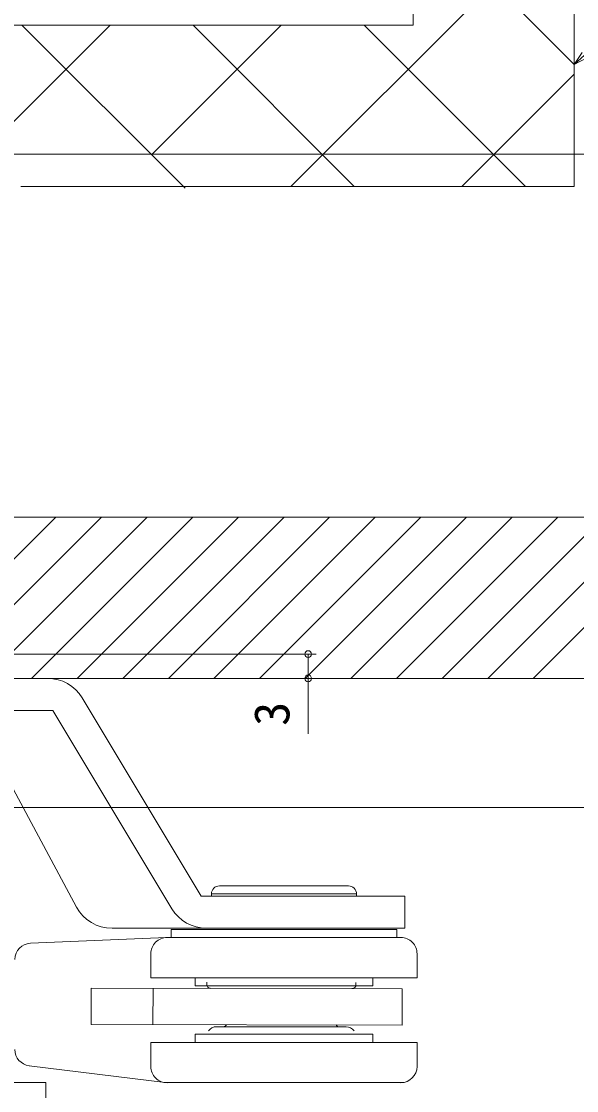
# Model space of a CAD drawing. Units: millimetres, scale not verified. Extents: x -693 to 693, y -1120 to 1122.
# Drawn here: x -427.5 to -358.6, y -606.6 to -474 of the extents above; entities that cross this region are included whole.
import ezdxf
from ezdxf.enums import TextEntityAlignment as Align

# ---------------------------------------------------------------- set-up
doc = ezdxf.new("R2010")
doc.units = ezdxf.units.MM
doc.header["$LTSCALE"] = 4
for name, color, linetype, lineweight in [('0-2_YKK_ZWAK', 3, 'Continuous', 9), ('0-3_YKK_11', 3, 'Continuous', 18), ('0-5_YKK_13', 4, 'Continuous', 9), ('0-6_YKK_D', 6, 'Continuous', 9)]:
    doc.layers.add(name, color=color, linetype=linetype, lineweight=lineweight)
doc.styles.add('ＭＳ ゴシック', font='')
doc.styles.get('ＭＳ ゴシック').set_extended_font_data('MS Gothic')

msp = doc.modelspace()

# ---------------------------------------------------------------- linework, layer by layer
at = {"layer": '0-2_YKK_ZWAK'}
for p, q in [((-358.907, -459.329), (-394.054, -494.476)), ((-378.907, -459.329), (-358.907, -479.329)), ((-416.48, -474.476), (-477.48, -535.476)), ((-427.399, -474.476), (-407.181, -494.694)), ((-395.267, -474.476), (-411.333, -490.542)), ((-406.186, -474.476), (-386.186, -494.476)), ((-384.973, -474.476), (-364.973, -494.476)), ((-358.907, -480.542), (-372.841, -494.476)), ((-441.907, -554.197), (-423.186, -535.476)), ((-437.529, -555.476), (-417.529, -535.476)), ((-431.872, -555.476), (-411.872, -535.476)), ((-426.215, -555.476), (-406.215, -535.476)), ((-420.558, -555.476), (-400.558, -535.476)), ((-414.901, -555.476), (-394.901, -535.476)), ((-409.245, -555.476), (-389.245, -535.476)), ((-403.588, -555.476), (-383.588, -535.476)), ((-397.931, -555.476), (-377.931, -535.476)), ((-392.274, -555.476), (-372.274, -535.476)), ((-386.617, -555.476), (-366.617, -535.476)), ((-380.96, -555.476), (-360.96, -535.476)), ((-375.303, -555.476), (-355.303, -535.476)), ((-369.647, -555.476), (-349.647, -535.476)), ((-363.99, -555.476), (-343.99, -535.476))]:
    msp.add_line(p, q, dxfattribs=at)
at = {"layer": '0-3_YKK_11'}
for p, q in [((-378.907, -474.476), (-378.907, -396.692)), ((-358.907, -494.476), (-358.907, -396.692)), ((-528.907, -474.476), (-378.907, -474.476)), ((-427.54, -494.476), (-358.907, -494.476))]:
    msp.add_line(p, q, dxfattribs=at)
for points in [[(-455.907, -535.476), (-311.907, -535.476), (-311.907, -553.476)], [(-313.907, -555.476), (-441.907, -555.476), (-441.907, -552.476), (-453.907, -552.476), (-455.907, -550.476), (-455.907, -535.476)]]:
    msp.add_lwpolyline(points, dxfattribs=at)
at = {"layer": '0-5_YKK_13'}
for p, q in [((-424.205, -555.476), (-469.907, -555.476)), ((-419.918, -557.903), (-405.169, -582.476)), ((-423.555, -559.476), (-469.907, -559.476)), ((-433.729, -559.476), (-420.631, -583.843)), ((-423.555, -559.476), (-408.806, -584.049)), ((-386.907, -581.213), (-402.907, -581.213)), ((-379.907, -582.476), (-405.169, -582.476)), ((-403.907, -582.476), (-403.907, -582.213)), ((-385.907, -582.216), (-403.907, -582.216)), ((-385.907, -582.476), (-385.907, -582.213)), ((-379.907, -582.476), (-379.907, -586.476)), ((-379.907, -586.476), (-416.227, -586.476)), ((-408.907, -586.626), (-408.907, -587.626)), ((-408.907, -586.626), (-380.907, -586.626)), ((-380.907, -586.626), (-380.907, -587.626)), ((-426.358, -588.334), (-409.49, -587.628)), ((-409.406, -587.626), (-380.407, -587.626)), ((-411.407, -589.626), (-411.407, -592.626)), ((-378.407, -589.626), (-378.407, -592.626)), ((-411.407, -592.626), (-378.407, -592.626)), ((-405.909, -592.626), (-405.909, -593.626)), ((-383.909, -592.626), (-383.909, -593.626)), ((-418.809, -593.901), (-418.817, -598.401)), ((-418.809, -593.901), (-380.232, -593.969)), ((-411.144, -593.914), (-411.152, -598.414)), ((-405.909, -593.626), (-383.909, -593.626)), ((-404.478, -593.176), (-404.478, -593.426)), ((-385.978, -593.209), (-385.978, -593.459)), ((-380.232, -593.969), (-380.24, -598.469)), ((-418.817, -598.401), (-380.24, -598.469)), ((-387.187, -598.707), (-403.287, -598.678)), ((-411.407, -600.626), (-411.407, -603.626)), ((-405.909, -599.626), (-383.909, -599.626)), ((-405.909, -599.626), (-405.909, -600.626)), ((-383.909, -599.626), (-383.909, -600.626)), ((-426.521, -603.512), (-409.653, -605.611)), ((-489.734, -605.586), (-424.424, -605.586)), ((-424.424, -611.586), (-424.424, -605.586)), ((-409.804, -605.586), (-380.009, -605.586))]:
    msp.add_line(p, q, dxfattribs=at)
msp.add_lwpolyline([(-411.407, -600.626), (-378.407, -600.626), (-378.407, -603.626)], dxfattribs=at)
for centre, radius, start, end in [((-424.205, -560.476), 5, 30.97235, 90), ((-402.907, -582.213), 1, 90, 180), ((-386.907, -582.213), 1, 359.99999, 90.00001), ((-416.227, -581.476), 5, 208.2595, 270), ((-404.519, -581.476), 5, 210.97244, 270), ((-426.274, -590.332), 2, 92.39782, 180), ((-409.407, -589.626), 2, 89.99995, 179.99998), ((-380.407, -589.626), 2, 0, 90.00002), ((-403.978, -593.427), 0.5, 179.89837, 269.89837), ((-386.478, -593.458), 0.5, 269.89837, 359.89837), ((-403.289, -599.878), 1.2, 89.89837, 144.21304), ((-402.462, -598.18), 0.5, 269.89837, 329.89837), ((-388.011, -598.205), 0.5, 209.89837, 269.89837), ((-387.19, -599.907), 1.2, 35.58371, 89.89837), ((-426.274, -601.527), 2, 180, 262.90671), ((-409.407, -603.626), 2, 180, 270.00002), ((-380.407, -603.626), 2, 270.00002, 0.00002)]:
    msp.add_arc(centre, radius, start, end, dxfattribs=at)
at = {"layer": '0-6_YKK_D'}
for p, q in [((-483.847, -490.476), (-268.451, -490.476)), ((-453.907, -535.476), (-268.451, -535.476)), ((-453.907, -535.476), (-288.451, -535.476)), ((-453.907, -535.476), (-268.451, -535.476)), ((-440.907, -552.476), (-390.907, -552.476)), ((-453.907, -555.476), (-288.451, -555.476)), ((-453.907, -555.476), (-288.451, -555.476)), ((-436.207, -555.476), (-390.907, -555.476)), ((-474.907, -571.476), (-288.451, -571.476))]:
    msp.add_line(p, q, dxfattribs=at)
for points in [[(-358.907, -479.329), (-357.638, -478.197), (-319.393, -444.084), (-277.013, -444.084)], [(-357.335, -478.537), (-358.907, -479.329), (-357.941, -477.857)], [(-391.907, -552.476), (-391.907, -555.476), (-391.907, -562.376)]]:
    msp.add_lwpolyline(points, dxfattribs=at)
for centre in [(-391.907, -552.476), (-391.907, -555.476)]:
    msp.add_circle(centre, 0.425, dxfattribs=at)

# ---------------------------------------------------------------- texts
at = {"layer": '0-6_YKK_D', "style": 'ＭＳ ゴシック'}
msp.add_text('3', height=4.399, rotation=90, dxfattribs=at).set_placement((-392.907, -561.376), align=Align.BOTTOM_LEFT)

doc.saveas('drawing.dxf')
